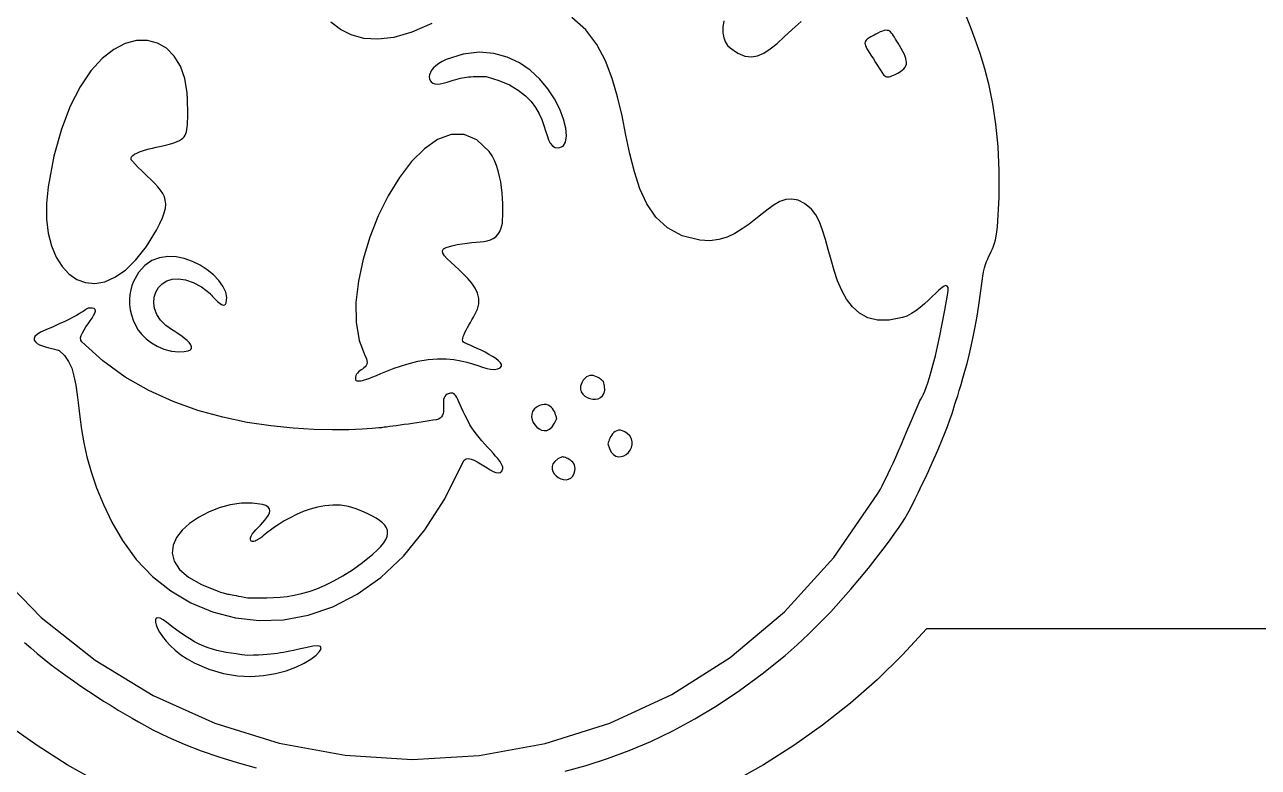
# Model space of a CAD drawing. Extents: x 3 to 102.9, y 3 to 69.3.
# Drawn here: x 59.61 to 76.85, y 49.34 to 59.72 of the extents above; entities that cross this region are included whole.
import ezdxf

# ---------------------------------------------------------------- set-up
doc = ezdxf.new("R2010")
doc.units = 0
doc.layers.add('ENGRAVE', color=7, linetype='CONTINUOUS')

msp = doc.modelspace()

# ---------------------------------------------------------------- linework, layer by layer
at = {"layer": 'ENGRAVE'}
for points in [[(67.1582, 49.2856), (67.4536, 49.3659), (67.7518, 49.4612), (68.0526, 49.5727), (68.3562, 49.7015), (68.6625, 49.8488), (68.9713, 50.0157), (69.2828, 50.2034), (69.5967, 50.4131), (69.9131, 50.6459), (70.232, 50.903), (70.3991, 51.049), (70.5615, 51.2008), (70.7186, 51.3563), (70.8695, 51.5137), (71.0134, 51.6711), (71.1498, 51.8265), (71.2777, 51.978), (71.3964, 52.1236), (71.5051, 52.2615), (71.6032, 52.3897), (71.6898, 52.5062), (71.7641, 52.6092), (71.8255, 52.6967), (71.8731, 52.7668), (71.9062, 52.8175), (71.924, 52.847), (71.9639, 52.9221), (72.0064, 53.0044), (72.051, 53.0928), (72.0971, 53.1864), (72.1444, 53.2843), (72.1922, 53.3854), (72.2401, 53.4888), (72.2875, 53.5936), (72.334, 53.6988), (72.3791, 53.8034), (72.4222, 53.9065), (72.4629, 54.007), (72.5006, 54.1041), (72.5349, 54.1968), (72.5652, 54.2841), (72.591, 54.365), (72.6056, 54.412), (72.6234, 54.4678), (72.644, 54.5324), (72.6669, 54.6057), (72.6918, 54.6876), (72.7183, 54.778), (72.746, 54.8769), (72.7745, 54.9841), (72.8034, 55.0997), (72.8324, 55.2235), (72.861, 55.3554), (72.8888, 55.4955), (72.9156, 55.6435), (72.9408, 55.7995), (72.964, 55.9634), (72.985, 56.135), (72.9943, 56.2046), (73.0055, 56.2653), (73.0183, 56.3184), (73.0325, 56.3652), (73.0477, 56.4069), (73.0636, 56.4448), (73.08, 56.4802), (73.0965, 56.5142), (73.1129, 56.5483), (73.1288, 56.5836), (73.144, 56.6214), (73.1583, 56.6629), (73.1711, 56.7095), (73.1824, 56.7623), (73.1918, 56.8228), (73.199, 56.892), (73.2222, 57.3003), (73.225, 57.674), (73.2098, 58.0153), (73.1795, 58.3265), (73.1364, 58.6098), (73.0832, 58.8675), (73.0226, 59.1018), (72.9571, 59.3151), (72.8893, 59.5096), (72.8219, 59.6874), (72.7573, 59.851)], [(59.1539, 52.1343), (59.8357, 51.4334), (60.5895, 50.8358), (61.4033, 50.343), (62.2653, 49.9566), (63.1636, 49.6779), (64.0862, 49.5086), (65.0212, 49.4501), (65.9568, 49.504), (66.8811, 49.6716), (67.782, 49.9546), (68.6478, 50.3544), (69.4665, 50.8726), (70.2262, 51.5105), (70.915, 52.2699), (71.521, 53.152), (71.5413, 53.1872), (71.5635, 53.2277), (71.5878, 53.2737), (71.6141, 53.3252), (71.6424, 53.3826), (71.6729, 53.4458), (71.7056, 53.5152), (71.7405, 53.5907), (71.7776, 53.6727), (71.8171, 53.7613), (71.8588, 53.8565), (71.9029, 53.9586), (71.9495, 54.0678), (71.9985, 54.1841), (72.05, 54.3078), (72.104, 54.439), (72.1168, 54.4603), (72.1311, 54.4854), (72.1469, 54.5156), (72.1644, 54.552), (72.1834, 54.5959), (72.2041, 54.6486), (72.2263, 54.7114), (72.2503, 54.7855), (72.2758, 54.8721), (72.3031, 54.9726), (72.3321, 55.0882), (72.3628, 55.22), (72.3952, 55.3695), (72.4293, 55.5378), (72.4653, 55.7262), (72.503, 55.936), (72.5112, 56.0002), (72.5098, 56.0426), (72.4993, 56.0653), (72.4806, 56.0707), (72.4544, 56.0612), (72.4213, 56.0389), (72.3822, 56.0063), (72.3376, 55.9655), (72.2884, 55.9189), (72.2352, 55.8688), (72.1788, 55.8175), (72.1198, 55.7672), (72.059, 55.7204), (71.9972, 55.6792), (71.9349, 55.646), (71.873, 55.623), (71.6857, 55.587), (71.5247, 55.5881), (71.3872, 55.6223), (71.2709, 55.6852), (71.1732, 55.7726), (71.0915, 55.8803), (71.0233, 56.004), (70.9661, 56.1395), (70.9174, 56.2825), (70.8746, 56.4289), (70.8351, 56.5743), (70.7965, 56.7145), (70.7562, 56.8454), (70.7118, 56.9625), (70.6605, 57.0618), (70.6, 57.139), (70.5048, 57.2173), (70.4143, 57.263), (70.3273, 57.2801), (70.243, 57.2724), (70.16, 57.2441), (70.0776, 57.199), (69.9944, 57.1412), (69.9096, 57.0746), (69.8221, 57.0033), (69.7307, 56.9312), (69.6344, 56.8623), (69.5322, 56.8005), (69.4231, 56.7499), (69.3058, 56.7145), (69.1795, 56.6982), (69.043, 56.705), (68.7917, 56.7683), (68.589, 56.8778), (68.4279, 57.0275), (68.3018, 57.2117), (68.2036, 57.4243), (68.1265, 57.6594), (68.0637, 57.9113), (68.0084, 58.1739), (67.9536, 58.4413), (67.8924, 58.7078), (67.8181, 58.9672), (67.7238, 59.2139), (67.6026, 59.4418), (67.4476, 59.645), (67.252, 59.8177)], [(65.295, 59.735), (65.0151, 59.6118), (64.7647, 59.5397), (64.5418, 59.5131), (64.3445, 59.5266), (64.1708, 59.5746), (64.0187, 59.6518), (63.8863, 59.7525)], [(69.3766, 59.7697), (69.3607, 59.6812), (69.3613, 59.6016), (69.3752, 59.532), (69.3991, 59.4732), (69.4298, 59.4262), (69.464, 59.392), (69.5708, 59.3198), (69.6688, 59.2793), (69.7606, 59.2676), (69.8489, 59.282), (69.9365, 59.3198), (70.0259, 59.3781), (70.1199, 59.4543), (70.2212, 59.5456), (70.3325, 59.6493), (70.4564, 59.7625)], [(60.6336, 49.1311), (60.1994, 49.3756), (59.7797, 49.6419), (59.3752, 49.9291), (58.9867, 50.2364), (58.615, 50.5632), (58.2608, 50.9087), (57.925, 51.272), (36.566, 51.272)], [(93.566, 51.272), (72.207, 51.272), (71.8712, 50.9087), (71.517, 50.5632), (71.1453, 50.2364), (70.7568, 49.9291), (70.3523, 49.6419), (69.9326, 49.3756), (69.4984, 49.1311)], [(59.606, 51.085), (59.6919, 51.0064), (59.7826, 50.9279), (59.8776, 50.8498), (59.9761, 50.7722), (60.0775, 50.6954), (60.1811, 50.6197), (60.2863, 50.5453), (60.3924, 50.4724), (60.4988, 50.4013), (60.6048, 50.3321), (60.7097, 50.2653), (60.813, 50.2009), (60.9139, 50.1392), (61.0118, 50.0805), (61.1061, 50.0251), (61.196, 49.973), (61.3963, 49.8642), (61.6097, 49.7606), (61.8353, 49.6624), (62.072, 49.5701), (62.319, 49.484), (62.5753, 49.4044), (62.84, 49.3319)]]:
    msp.add_lwpolyline(points, dxfattribs=at)
for points in [[(61.887, 58.46), (61.8854, 58.5098), (61.8841, 58.5534), (61.8829, 58.5912), (61.8819, 58.6237), (61.8811, 58.6513), (61.8804, 58.6745), (61.8798, 58.6938), (61.8794, 58.7096), (61.879, 58.7224), (61.8787, 58.7326), (61.8784, 58.7406), (61.8781, 58.747), (61.8779, 58.7522), (61.8776, 58.7566), (61.8773, 58.7607), (61.877, 58.765), (61.8443, 58.9658), (61.7827, 59.1377), (61.6959, 59.2787), (61.5876, 59.387), (61.4613, 59.4607), (61.3208, 59.4979), (61.1696, 59.4967), (61.0115, 59.4554), (60.85, 59.3719), (60.6889, 59.2444), (60.5317, 59.0711), (60.3822, 58.8501), (60.2439, 58.5794), (60.1205, 58.2573), (60.0156, 57.8818), (59.933, 57.451), (59.9096, 57.2183), (59.9113, 57.0016), (59.936, 56.8032), (59.9817, 56.625), (60.0466, 56.4692), (60.1285, 56.3381), (60.2255, 56.2336), (60.3356, 56.158), (60.4569, 56.1134), (60.5872, 56.1019), (60.7248, 56.1256), (60.8675, 56.1868), (61.0133, 56.2875), (61.1603, 56.4298), (61.3066, 56.6159), (61.45, 56.848), (61.4969, 56.938), (61.5325, 57.0179), (61.5573, 57.0891), (61.5718, 57.1528), (61.5765, 57.2104), (61.5717, 57.2631), (61.558, 57.3123), (61.5359, 57.3591), (61.5058, 57.405), (61.4681, 57.4513), (61.4235, 57.4991), (61.3722, 57.5499), (61.3149, 57.6048), (61.2519, 57.6653), (61.1838, 57.7326), (61.111, 57.808), (61.0959, 57.8302), (61.0924, 57.8512), (61.0994, 57.8711), (61.1157, 57.8897), (61.1403, 57.9074), (61.1718, 57.9239), (61.2091, 57.9396), (61.251, 57.9542), (61.2964, 57.9681), (61.3441, 57.9811), (61.393, 57.9933), (61.4417, 58.0049), (61.4893, 58.0158), (61.5345, 58.026), (61.5761, 58.0358), (61.613, 58.045), (61.6612, 58.0585), (61.7032, 58.072), (61.7392, 58.0857), (61.7699, 58.1001), (61.7956, 58.1156), (61.8169, 58.1325), (61.8341, 58.1511), (61.8479, 58.1719), (61.8586, 58.1952), (61.8667, 58.2214), (61.8726, 58.2508), (61.877, 58.2839), (61.8801, 58.321), (61.8825, 58.3625), (61.8846, 58.4087)], [(71.831, 59.427), (71.8104, 59.4585), (71.7921, 59.4882), (71.7757, 59.5157), (71.7608, 59.5409), (71.7468, 59.5637), (71.7334, 59.5838), (71.7201, 59.6011), (71.7064, 59.6154), (71.6919, 59.6264), (71.6761, 59.6341), (71.6587, 59.6383), (71.639, 59.6386), (71.6168, 59.6351), (71.5915, 59.6274), (71.5627, 59.6154), (71.53, 59.599), (71.5017, 59.5841), (71.4752, 59.5705), (71.4509, 59.5581), (71.4287, 59.5465), (71.4089, 59.5354), (71.3917, 59.5244), (71.3771, 59.5132), (71.3654, 59.5016), (71.3566, 59.4892), (71.351, 59.4757), (71.3487, 59.4608), (71.3499, 59.4442), (71.3546, 59.4255), (71.3631, 59.4044), (71.3755, 59.3807), (71.392, 59.354), (71.4312, 59.2935), (71.4656, 59.2392), (71.4956, 59.1909), (71.5218, 59.1484), (71.5447, 59.1114), (71.5648, 59.0798), (71.5827, 59.0532), (71.5987, 59.0314), (71.6136, 59.0142), (71.6277, 59.0013), (71.6416, 58.9926), (71.6558, 58.9877), (71.6708, 58.9864), (71.6872, 58.9885), (71.7054, 58.9938), (71.726, 59.002), (71.771, 59.0223), (71.81, 59.042), (71.8429, 59.0615), (71.8702, 59.0811), (71.892, 59.101), (71.9085, 59.1215), (71.92, 59.143), (71.9266, 59.1657), (71.9286, 59.19), (71.9262, 59.2161), (71.9196, 59.2442), (71.909, 59.2748), (71.8946, 59.3081), (71.8767, 59.3443), (71.8554, 59.3839)], [(66.055, 58.994), (66.2321, 58.9393), (66.3806, 58.875), (66.5034, 58.8029), (66.6033, 58.7249), (66.6832, 58.6428), (66.7461, 58.5584), (66.7948, 58.4737), (66.8321, 58.3904), (66.8611, 58.3103), (66.8845, 58.2354), (66.9052, 58.1674), (66.9262, 58.1082), (66.9503, 58.0596), (66.9803, 58.0235), (67.0193, 58.0017), (67.07, 57.996), (67.129, 58.019), (67.1647, 58.0767), (67.1775, 58.1632), (67.168, 58.2725), (67.1367, 58.3988), (67.0841, 58.5363), (67.0106, 58.679), (66.9169, 58.8211), (66.8033, 58.9567), (66.6705, 59.0799), (66.5189, 59.1849), (66.349, 59.2657), (66.1614, 59.3165), (65.9565, 59.3314), (65.7349, 59.3045), (65.497, 59.23), (65.4405, 59.2037), (65.3921, 59.1749), (65.3515, 59.1442), (65.3186, 59.1123), (65.2932, 59.0801), (65.2751, 59.0481), (65.2641, 59.0171), (65.2601, 58.9877), (65.2629, 58.9609), (65.2722, 58.9371), (65.2879, 58.9172), (65.3098, 58.9018), (65.3378, 58.8917), (65.3716, 58.8875), (65.4111, 58.8901), (65.456, 58.9), (65.5081, 58.9153), (65.5541, 58.9288), (65.5948, 58.9408), (65.6312, 58.9512), (65.6641, 58.9603), (65.6944, 58.9681), (65.7231, 58.9746), (65.751, 58.98), (65.7791, 58.9844), (65.8082, 58.9878), (65.8392, 58.9904), (65.8731, 58.9922), (65.9107, 58.9934), (65.953, 58.9941), (66.0008, 58.9942)], [(66.282, 56.942), (66.2835, 56.9634), (66.2853, 56.9963), (66.287, 57.0394), (66.2882, 57.0914), (66.2884, 57.1511), (66.2872, 57.2172), (66.2841, 57.2883), (66.2786, 57.3632), (66.2704, 57.4407), (66.2588, 57.5194), (66.2436, 57.598), (66.2242, 57.6752), (66.2002, 57.7498), (66.1711, 57.8205), (66.1366, 57.886), (66.096, 57.945), (65.9268, 58.106), (65.7481, 58.1817), (65.5637, 58.1807), (65.3772, 58.1115), (65.1926, 57.9829), (65.0136, 57.8032), (64.8439, 57.5811), (64.6875, 57.3251), (64.548, 57.0439), (64.4293, 56.7458), (64.3351, 56.4397), (64.2693, 56.1339), (64.2356, 55.8371), (64.2377, 55.5578), (64.2796, 55.3046), (64.365, 55.086), (64.3812, 55.051), (64.3895, 55.0207), (64.3909, 54.9945), (64.3865, 54.9719), (64.3771, 54.9522), (64.3638, 54.9349), (64.3474, 54.9194), (64.3291, 54.9051), (64.3098, 54.8915), (64.2904, 54.878), (64.272, 54.8641), (64.2555, 54.849), (64.2418, 54.8324), (64.232, 54.8136), (64.2271, 54.792), (64.228, 54.767), (64.229, 54.7614), (64.2309, 54.7559), (64.234, 54.7505), (64.2387, 54.7458), (64.2456, 54.7419), (64.2551, 54.7392), (64.2675, 54.7379), (64.2832, 54.7384), (64.3029, 54.7409), (64.3267, 54.7458), (64.3552, 54.7533), (64.3889, 54.7638), (64.428, 54.7775), (64.4732, 54.7947), (64.5247, 54.8158), (64.583, 54.841), (64.7716, 54.9174), (64.9443, 54.9741), (65.1021, 55.0132), (65.2458, 55.037), (65.3765, 55.0474), (65.4949, 55.0469), (65.6022, 55.0374), (65.6991, 55.0211), (65.7867, 55.0003), (65.8659, 54.9771), (65.9375, 54.9536), (66.0026, 54.932), (66.0621, 54.9145), (66.1168, 54.9032), (66.1678, 54.9003), (66.216, 54.908), (66.2523, 54.9239), (66.2693, 54.9438), (66.2693, 54.9671), (66.2546, 54.993), (66.2273, 55.0209), (66.1899, 55.0502), (66.1445, 55.0801), (66.0934, 55.1101), (66.0388, 55.1395), (65.9831, 55.1675), (65.9285, 55.1935), (65.8772, 55.217), (65.8316, 55.2371), (65.7938, 55.2532), (65.7662, 55.2648), (65.751, 55.271), (65.7366, 55.2805), (65.7284, 55.2943), (65.7258, 55.3122), (65.7281, 55.3338), (65.7348, 55.3586), (65.7453, 55.3864), (65.7591, 55.4167), (65.7755, 55.4491), (65.794, 55.4834), (65.8139, 55.5191), (65.8348, 55.5558), (65.8559, 55.5932), (65.8768, 55.6309), (65.8968, 55.6685), (65.9154, 55.7057), (65.932, 55.742), (65.9531, 55.8177), (65.9526, 55.8921), (65.9337, 55.9647), (65.8997, 56.0353), (65.8539, 56.1035), (65.7994, 56.169), (65.7396, 56.2315), (65.6776, 56.2906), (65.6168, 56.3461), (65.5604, 56.3975), (65.5116, 56.4445), (65.4737, 56.4869), (65.4499, 56.5243), (65.4436, 56.5563), (65.4578, 56.5826), (65.496, 56.603), (65.5746, 56.6265), (65.6497, 56.6438), (65.7214, 56.6562), (65.7894, 56.665), (65.8537, 56.6713), (65.9141, 56.6765), (65.9705, 56.6818), (66.0229, 56.6885), (66.0711, 56.6978), (66.115, 56.711), (66.1544, 56.7293), (66.1894, 56.754), (66.2198, 56.7864), (66.2454, 56.8277), (66.2662, 56.8791)], [(61.657, 55.153), (61.7593, 55.1465), (61.836, 55.1482), (61.8898, 55.1573), (61.9232, 55.1725), (61.9388, 55.1928), (61.9392, 55.2172), (61.9269, 55.2445), (61.9046, 55.2737), (61.8748, 55.3038), (61.8401, 55.3336), (61.8031, 55.3621), (61.7663, 55.3881), (61.7323, 55.4107), (61.7037, 55.4288), (61.6831, 55.4412), (61.673, 55.447), (61.5776, 55.5145), (61.5047, 55.5891), (61.4531, 55.6682), (61.4217, 55.7492), (61.4094, 55.8297), (61.4148, 55.9072), (61.437, 55.9792), (61.4748, 56.043), (61.5268, 56.0963), (61.5921, 56.1364), (61.6694, 56.1609), (61.7577, 56.1673), (61.8556, 56.153), (61.9621, 56.1155), (62.0759, 56.0524), (62.196, 55.961), (62.2001, 55.9565), (62.2076, 55.9476), (62.2181, 55.9352), (62.2312, 55.9201), (62.2463, 55.9032), (62.263, 55.8852), (62.281, 55.867), (62.2996, 55.8494), (62.3186, 55.8332), (62.3374, 55.8193), (62.3556, 55.8085), (62.3728, 55.8017), (62.3884, 55.7996), (62.4022, 55.803), (62.4135, 55.8129), (62.422, 55.83), (62.4314, 55.9029), (62.4156, 55.9809), (62.3775, 56.0616), (62.3199, 56.142), (62.2455, 56.2197), (62.1573, 56.2919), (62.0579, 56.356), (61.9501, 56.4093), (61.8369, 56.449), (61.7209, 56.4727), (61.605, 56.4775), (61.492, 56.4608), (61.3847, 56.42), (61.2859, 56.3524), (61.1984, 56.2553), (61.125, 56.126), (61.1037, 56.0705), (61.0873, 56.0097), (61.0763, 55.9446), (61.0713, 55.8761), (61.0727, 55.8053), (61.0811, 55.7331), (61.0969, 55.6605), (61.1206, 55.5885), (61.1528, 55.5181), (61.194, 55.4503), (61.2446, 55.3861), (61.3051, 55.3264), (61.3762, 55.2723), (61.4581, 55.2247), (61.5516, 55.1846)], [(64.591, 54.085), (64.5558, 54.0813), (64.4642, 54.0731), (64.3218, 54.0637), (64.1341, 54.0562), (63.9069, 54.0538), (63.6457, 54.0598), (63.3563, 54.0773), (63.0441, 54.1095), (62.7149, 54.1597), (62.3743, 54.2311), (62.0279, 54.3268), (61.6813, 54.4501), (61.3402, 54.6041), (61.0102, 54.7922), (60.6969, 55.0174), (60.406, 55.283), (60.3909, 55.3086), (60.3883, 55.3393), (60.3963, 55.3742), (60.4127, 55.4123), (60.4354, 55.4526), (60.4623, 55.4941), (60.4913, 55.5357), (60.5204, 55.5766), (60.5473, 55.6157), (60.5702, 55.6521), (60.5867, 55.6847), (60.5949, 55.7126), (60.5926, 55.7348), (60.5777, 55.7502), (60.5482, 55.7579), (60.502, 55.757), (60.4928, 55.7554), (60.4845, 55.7523), (60.4761, 55.7477), (60.4666, 55.7412), (60.455, 55.7326), (60.4402, 55.7219), (60.4213, 55.7089), (60.3974, 55.6932), (60.3673, 55.6749), (60.3301, 55.6536), (60.2848, 55.6292), (60.2305, 55.6015), (60.166, 55.5703), (60.0904, 55.5354), (60.0027, 55.4967), (59.902, 55.454), (59.8293, 55.4198), (59.7792, 55.3881), (59.7491, 55.3587), (59.7367, 55.3316), (59.7396, 55.3068), (59.7553, 55.2842), (59.7815, 55.2638), (59.8156, 55.2454), (59.8554, 55.229), (59.8983, 55.2145), (59.942, 55.2019), (59.984, 55.1912), (60.0219, 55.1822), (60.0533, 55.1748), (60.0758, 55.1691), (60.087, 55.165), (60.1621, 55.0951), (60.2197, 55.0117), (60.2629, 54.9148), (60.295, 54.8047), (60.3192, 54.6815), (60.3386, 54.5453), (60.3564, 54.3964), (60.3759, 54.2349), (60.4001, 54.0609), (60.4324, 53.8747), (60.4759, 53.6764), (60.5338, 53.4661), (60.6092, 53.2441), (60.7054, 53.0104), (60.8256, 52.7654), (60.973, 52.509), (61.1653, 52.2424), (61.3917, 52.0065), (61.6479, 51.8042), (61.9296, 51.6385), (62.2324, 51.5125), (62.5521, 51.4291), (62.8843, 51.3913), (63.2248, 51.4021), (63.5691, 51.4646), (63.9131, 51.5816), (64.2523, 51.7563), (64.5826, 51.9916), (64.8995, 52.2906), (65.1987, 52.6561), (65.476, 53.0912), (65.727, 53.599), (65.7483, 53.6317), (65.776, 53.649), (65.8092, 53.6529), (65.8467, 53.6458), (65.8877, 53.6299), (65.9312, 53.6074), (65.9762, 53.5806), (66.0217, 53.5517), (66.0668, 53.523), (66.1105, 53.4968), (66.1518, 53.4751), (66.1897, 53.4603), (66.2232, 53.4547), (66.2514, 53.4604), (66.2734, 53.4798), (66.288, 53.515), (66.288, 53.535), (66.2801, 53.5591), (66.2651, 53.587), (66.2438, 53.6182), (66.2173, 53.6525), (66.1864, 53.6895), (66.1519, 53.7288), (66.1148, 53.77), (66.0759, 53.8128), (66.0361, 53.8569), (65.9964, 53.9018), (65.9575, 53.9473), (65.9205, 53.9929), (65.8861, 54.0383), (65.8553, 54.0831), (65.829, 54.127), (65.7924, 54.1951), (65.7609, 54.2569), (65.7339, 54.3127), (65.7108, 54.3626), (65.691, 54.4067), (65.6738, 54.4451), (65.6586, 54.4781), (65.6449, 54.5057), (65.6319, 54.5282), (65.6191, 54.5457), (65.6058, 54.5582), (65.5915, 54.566), (65.5755, 54.5693), (65.5571, 54.5681), (65.5358, 54.5626), (65.511, 54.553), (65.4903, 54.5402), (65.4756, 54.5231), (65.466, 54.5024), (65.4603, 54.4787), (65.4578, 54.4527), (65.4573, 54.425), (65.458, 54.3963), (65.4589, 54.3671), (65.4589, 54.3382), (65.4572, 54.3103), (65.4527, 54.2838), (65.4445, 54.2595), (65.4316, 54.2381), (65.413, 54.22), (65.3878, 54.2062), (65.355, 54.197), (65.309, 54.1889), (65.2584, 54.1805), (65.2039, 54.1718), (65.1468, 54.1629), (65.0877, 54.154), (65.0278, 54.1452), (64.968, 54.1366), (64.9093, 54.1282), (64.8525, 54.1203), (64.7986, 54.1129), (64.7487, 54.1061), (64.7036, 54.1), (64.6644, 54.0947), (64.6319, 54.0904), (64.6071, 54.0871)], [(67.693, 54.729), (67.688, 54.734), (67.6795, 54.7419), (67.6679, 54.752), (67.6535, 54.7635), (67.6368, 54.7755), (67.6179, 54.7873), (67.5973, 54.7979), (67.5754, 54.8067), (67.5524, 54.8129), (67.5287, 54.8155), (67.5046, 54.8138), (67.4805, 54.8069), (67.4568, 54.7941), (67.4337, 54.7746), (67.4117, 54.7475), (67.391, 54.712), (67.3752, 54.6663), (67.3734, 54.6246), (67.3835, 54.5872), (67.4036, 54.5548), (67.4316, 54.5277), (67.4656, 54.5065), (67.5036, 54.4918), (67.5435, 54.4839), (67.5834, 54.4834), (67.6212, 54.4908), (67.6549, 54.5066), (67.6827, 54.5313), (67.7023, 54.5654), (67.7119, 54.6094), (67.7095, 54.6637)], [(67.041, 54.213), (67.0394, 54.2204), (67.0365, 54.2324), (67.0321, 54.2483), (67.0259, 54.267), (67.0179, 54.2876), (67.0079, 54.3092), (66.9957, 54.3309), (66.9811, 54.3516), (66.964, 54.3706), (66.9443, 54.3868), (66.9217, 54.3993), (66.896, 54.4072), (66.8672, 54.4096), (66.835, 54.4054), (66.7994, 54.3939), (66.76, 54.374), (66.7253, 54.3463), (66.7028, 54.3131), (66.6915, 54.276), (66.6901, 54.2368), (66.6977, 54.1971), (66.7129, 54.1586), (66.7348, 54.1231), (66.7621, 54.0921), (66.7938, 54.0675), (66.8286, 54.0508), (66.8655, 54.0438), (66.9033, 54.0482), (66.9409, 54.0656), (66.9771, 54.0977), (67.0109, 54.1463)], [(67.756, 53.861), (67.7763, 53.794), (67.8029, 53.7437), (67.8343, 53.7085), (67.869, 53.6872), (67.9058, 53.6783), (67.943, 53.6806), (67.9792, 53.6924), (68.0131, 53.7126), (68.0432, 53.7397), (68.0679, 53.7723), (68.086, 53.809), (68.0959, 53.8485), (68.0962, 53.8893), (68.0854, 53.9301), (68.0622, 53.9694), (68.025, 54.006), (67.9909, 54.0289), (67.9594, 54.043), (67.9305, 54.0493), (67.9041, 54.0487), (67.8801, 54.0423), (67.8584, 54.031), (67.839, 54.0158), (67.8219, 53.9976), (67.8069, 53.9774), (67.7939, 53.9562), (67.783, 53.9349), (67.774, 53.9145), (67.7669, 53.8959), (67.7615, 53.8802), (67.7579, 53.8682)], [(67.117, 53.678), (67.0575, 53.6479), (67.0154, 53.6147), (66.9889, 53.5795), (66.9765, 53.5434), (66.9762, 53.5075), (66.9865, 53.473), (67.0055, 53.441), (67.0315, 53.4126), (67.0628, 53.389), (67.0977, 53.3712), (67.1345, 53.3604), (67.1713, 53.3578), (67.2065, 53.3644), (67.2383, 53.3814), (67.2651, 53.4099), (67.285, 53.451), (67.2936, 53.4835), (67.2965, 53.5128), (67.2945, 53.5392), (67.2881, 53.5627), (67.2781, 53.5835), (67.2652, 53.6017), (67.2498, 53.6176), (67.2329, 53.6312), (67.2149, 53.6428), (67.1966, 53.6524), (67.1786, 53.6602), (67.1617, 53.6664), (67.1464, 53.6712), (67.1334, 53.6746), (67.1234, 53.6768)], [(62.724, 51.708), (62.8126, 51.7084), (62.9018, 51.7084), (62.9919, 51.7092), (63.0836, 51.712), (63.1772, 51.7179), (63.2732, 51.7281), (63.3722, 51.7436), (63.4745, 51.7657), (63.5807, 51.7956), (63.6911, 51.8343), (63.8064, 51.883), (63.9269, 51.9428), (64.0532, 52.015), (64.1856, 52.1007), (64.3247, 52.201), (64.471, 52.317), (64.534, 52.3725), (64.5851, 52.4248), (64.6247, 52.4741), (64.6531, 52.5207), (64.6707, 52.5648), (64.6777, 52.6065), (64.6745, 52.6463), (64.6614, 52.6842), (64.6387, 52.7206), (64.6068, 52.7557), (64.5659, 52.7896), (64.5164, 52.8227), (64.4587, 52.8551), (64.393, 52.8872), (64.3196, 52.9191), (64.239, 52.951), (64.1296, 52.9838), (64.0198, 53.0008), (63.9105, 53.0039), (63.8026, 52.9947), (63.697, 52.9751), (63.5946, 52.9469), (63.4962, 52.9116), (63.4028, 52.8712), (63.3152, 52.8275), (63.2343, 52.7821), (63.161, 52.7368), (63.0963, 52.6934), (63.0409, 52.6536), (62.9958, 52.6193), (62.9619, 52.5922), (62.94, 52.574), (62.936, 52.5708), (62.9287, 52.5648), (62.9184, 52.5569), (62.9057, 52.5474), (62.8913, 52.5372), (62.8755, 52.5267), (62.8589, 52.5166), (62.8421, 52.5076), (62.8256, 52.5003), (62.81, 52.4952), (62.7956, 52.493), (62.7832, 52.4943), (62.7732, 52.4997), (62.7661, 52.5099), (62.7626, 52.5255), (62.763, 52.547), (62.77, 52.5701), (62.7857, 52.5965), (62.8084, 52.6257), (62.8362, 52.6572), (62.8674, 52.6904), (62.9002, 52.7248), (62.9329, 52.7598), (62.9636, 52.7949), (62.9907, 52.8295), (63.0123, 52.863), (63.0267, 52.895), (63.032, 52.9249), (63.0266, 52.952), (63.0086, 52.976), (62.9764, 52.9962), (62.928, 53.012), (62.7861, 53.0319), (62.6347, 53.029), (62.4786, 53.0054), (62.323, 52.9633), (62.1728, 52.9048), (62.0331, 52.8321), (61.909, 52.7473), (61.8054, 52.6526), (61.7274, 52.5501), (61.68, 52.442), (61.6682, 52.3305), (61.6971, 52.2176), (61.7717, 52.1056), (61.897, 51.9965), (62.0781, 51.8926), (62.32, 51.796), (62.3419, 51.7887), (62.3614, 51.7824), (62.3792, 51.7769), (62.3959, 51.7721), (62.412, 51.7679), (62.4282, 51.7639), (62.4451, 51.7602), (62.4631, 51.7565), (62.483, 51.7527), (62.5054, 51.7485), (62.5308, 51.7439), (62.5598, 51.7386), (62.593, 51.7326), (62.631, 51.7256), (62.6745, 51.7174)], [(62.723, 50.901), (62.6399, 50.9127), (62.5626, 50.9236), (62.4902, 50.9342), (62.4217, 50.9453), (62.3564, 50.9576), (62.2934, 50.9718), (62.2317, 50.9884), (62.1705, 51.0082), (62.1089, 51.032), (62.0461, 51.0602), (61.9812, 51.0937), (61.9133, 51.133), (61.8415, 51.179), (61.7649, 51.2322), (61.6827, 51.2933), (61.594, 51.363), (61.5402, 51.4016), (61.4973, 51.4231), (61.4652, 51.429), (61.4437, 51.421), (61.4328, 51.4005), (61.4322, 51.3692), (61.442, 51.3285), (61.462, 51.28), (61.4921, 51.2253), (61.5321, 51.1659), (61.5819, 51.1034), (61.6415, 51.0393), (61.7108, 50.9751), (61.7895, 50.9125), (61.8776, 50.8529), (61.975, 50.798), (62.1812, 50.7084), (62.3834, 50.6495), (62.5794, 50.6176), (62.7673, 50.6093), (62.9449, 50.6207), (63.1102, 50.6485), (63.2611, 50.689), (63.3956, 50.7385), (63.5116, 50.7935), (63.607, 50.8504), (63.6798, 50.9056), (63.7279, 50.9555), (63.7492, 50.9965), (63.7417, 51.025), (63.7033, 51.0373), (63.632, 51.03), (63.552, 51.0131), (63.4815, 50.9979), (63.4189, 50.9844), (63.3631, 50.9723), (63.3126, 50.9616), (63.2662, 50.9522), (63.2223, 50.9439), (63.1798, 50.9366), (63.1371, 50.9303), (63.0931, 50.9247), (63.0462, 50.9198), (62.9952, 50.9154), (62.9388, 50.9114), (62.8755, 50.9078), (62.804, 50.9044)]]:
    msp.add_lwpolyline(points, close=True, dxfattribs=at)

doc.saveas('drawing.dxf')
